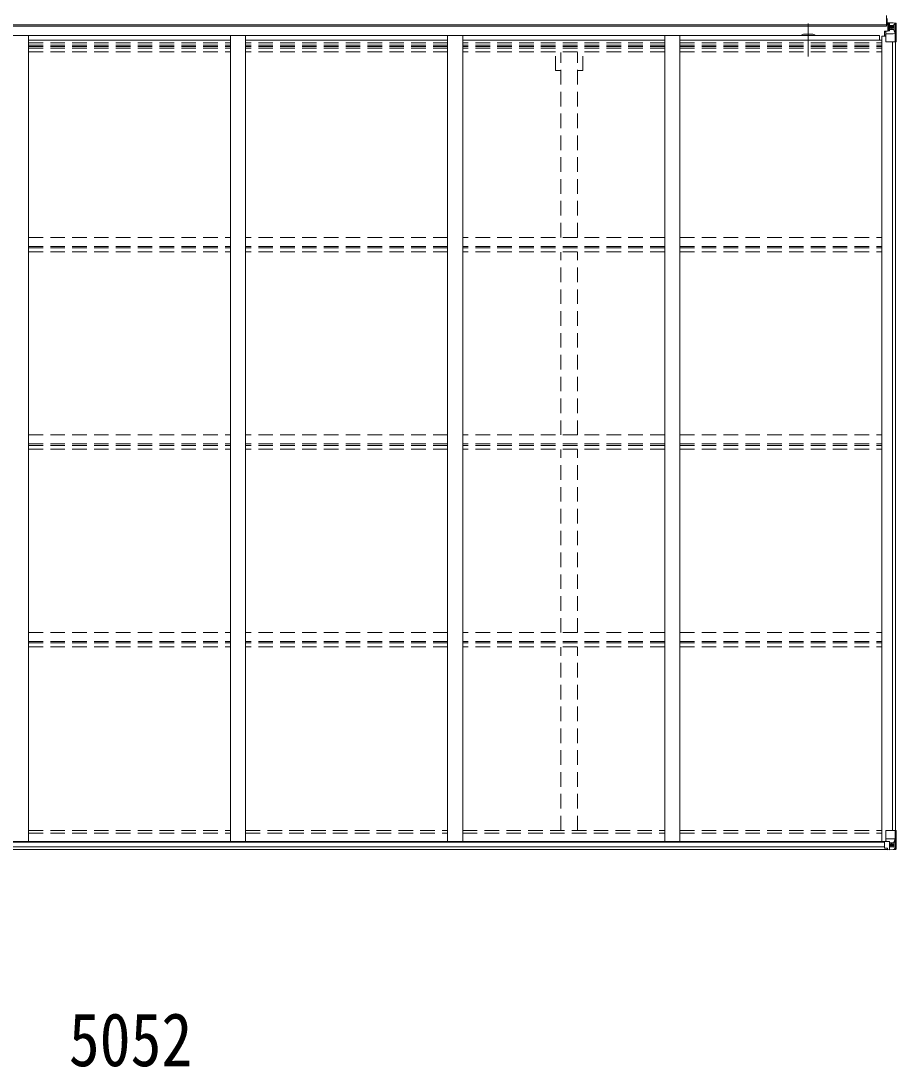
# Model space of a CAD drawing. Units: millimetres at full size, sheet at 1:40; details may follow other scales. Extents: x -11243 to 11243, y -7760 to 7760.
# Drawn here: x 4129 to 7015, y 148 to 3598 of the extents above; entities that cross this region are included whole.
import ezdxf
from ezdxf.enums import TextEntityAlignment as Align

# ---------------------------------------------------------------- set-up
doc = ezdxf.new("R2010")
doc.units = ezdxf.units.MM
doc.header["$LTSCALE"] = 40
doc.linetypes.add('CHAIN1', pattern=[8, 5, -1, 1, -1])
doc.linetypes.add('DASHED1', pattern=[1.8, 1.2, -0.6])
for name, color, linetype, lineweight in [('0-1_本体', 5, 'CHAIN1', 9), ('0-3_ELV2', 4, 'Continuous', 9), ('0-4_TABLE1', 6, 'Continuous', 9), ('0-6_OTH_LINE', 6, 'Continuous', 9)]:
    doc.layers.add(name, color=color, linetype=linetype, lineweight=lineweight)
doc.styles.add('ＭＳ ゴシック', font='')
doc.styles.get('ＭＳ ゴシック').set_extended_font_data('MS Gothic')

msp = doc.modelspace()

# ---------------------------------------------------------------- linework, layer by layer
at = {"layer": '0-1_本体'}
msp.add_line((6725.01, 3590.19), (6725.01, 3481.42), dxfattribs=at)
at = {"layer": '0-3_ELV2'}
for p, q in [((6983.02, 3580.98), (6983.02, 3615.98)), ((6983.02, 3588.34), (6991.02, 3588.34)), ((6985.52, 3590.48), (6991.02, 3590.48)), ((6983.02, 3585.73), (1990.02, 3585.73)), ((6983.02, 3580.98), (1990.02, 3580.98)), ((6712.51, 3554.87), (6737.51, 3554.87)), ((2013.02, 3550.2), (6960.02, 3550.2)), ((4153.52, 3550.18), (4153.52, 892.06)), ((4153.52, 3534.68), (4819.52, 3534.68)), ((4819.52, 3550.18), (4819.52, 892.06)), ((4869.52, 3550.18), (4869.52, 892.06)), ((5535.52, 3534.68), (4869.52, 3534.68)), ((5535.52, 3550.18), (5535.52, 892.06)), ((5585.52, 3550.18), (5585.52, 892.06)), ((6251.52, 3534.68), (5585.52, 3534.68)), ((6251.52, 3550.18), (6251.52, 892.06)), ((6301.52, 3550.18), (6301.52, 892.06)), ((6301.52, 3534.68), (6967.52, 3534.68)), ((6960.02, 3534.68), (6960.02, 3550.2)), ((6967.52, 3548.37), (6967.52, 892.06)), ((6967.52, 3548.37), (6980.52, 3548.37)), ((7002.82, 3529.72), (7002.82, 928.07)), ((7012.52, 3529.72), (7012.52, 928.07)), ((1985.25, 892.06), (6987.78, 892.06)), ((1987.02, 866.28), (6986.02, 866.28)), ((1997.02, 889.79), (6976.02, 889.79)), ((1997.02, 874.18), (6976.02, 874.18))]:
    msp.add_line(p, q, dxfattribs=at)
at = {"layer": '0-3_ELV2', "linetype": 'DASHED1'}
for p, q in [((4153.52, 3526.29), (4819.52, 3526.29)), ((5535.52, 3526.29), (4869.52, 3526.29)), ((6251.52, 3526.29), (5585.52, 3526.29)), ((6301.52, 3526.29), (6967.52, 3526.29)), ((4153.52, 3518.09), (4819.52, 3518.09)), ((4153.52, 3514.16), (4819.52, 3514.16)), ((4153.52, 3509.08), (4819.52, 3509.08)), ((4153.52, 3496.08), (4819.52, 3496.08)), ((5535.52, 3518.09), (4869.52, 3518.09)), ((5535.52, 3514.16), (4869.52, 3514.16)), ((5535.52, 3509.08), (4869.52, 3509.08)), ((5535.52, 3496.08), (4869.52, 3496.08)), ((6251.52, 3518.09), (5585.52, 3518.09)), ((6251.52, 3514.16), (5585.52, 3514.16)), ((6251.52, 3509.08), (5585.52, 3509.08)), ((6251.52, 3496.08), (5585.52, 3496.08)), ((5891.32, 3434.48), (5891.32, 3494.89)), ((5909.02, 2884.63), (5909.02, 3494.89)), ((5964.02, 2884.63), (5964.02, 3494.89)), ((5981.72, 3434.48), (5981.72, 3494.89)), ((6301.52, 3518.09), (6967.52, 3518.09)), ((6301.52, 3514.16), (6967.52, 3514.16)), ((6301.52, 3509.08), (6967.52, 3509.08)), ((6301.52, 3496.08), (6967.52, 3496.08)), ((5891.32, 3434.48), (5909.02, 3434.48)), ((5964.02, 3434.48), (5981.72, 3434.48)), ((4153.52, 2884.76), (4819.48, 2884.76)), ((5535.52, 2884.76), (4869.52, 2884.76)), ((6251.48, 2884.76), (5585.52, 2884.76)), ((6301.52, 2884.76), (6967.48, 2884.76)), ((4153.52, 2855.02), (4819.48, 2855.02)), ((4153.52, 2850.47), (4819.48, 2850.47)), ((4153.52, 2837.46), (4819.48, 2837.46)), ((5535.52, 2855.02), (4869.52, 2855.02)), ((5535.52, 2850.47), (4869.52, 2850.47)), ((5535.52, 2837.46), (4869.52, 2837.46)), ((6251.48, 2855.02), (5585.52, 2855.02)), ((6251.48, 2850.47), (5585.52, 2850.47)), ((6251.48, 2837.46), (5585.52, 2837.46)), ((5909.02, 2232.97), (5909.02, 2836.27)), ((5964.02, 2232.97), (5964.02, 2836.27)), ((6301.52, 2855.02), (6967.48, 2855.02)), ((6301.52, 2850.47), (6967.48, 2850.47)), ((6301.52, 2837.46), (6967.48, 2837.46)), ((4153.52, 2233.09), (4819.48, 2233.09)), ((5535.52, 2233.09), (4869.52, 2233.09)), ((6251.48, 2233.09), (5585.52, 2233.09)), ((6301.52, 2233.09), (6967.48, 2233.09)), ((4153.52, 2203.36), (4819.48, 2203.36)), ((4153.52, 2198.81), (4819.48, 2198.81)), ((4153.52, 2185.8), (4819.48, 2185.8)), ((5535.52, 2203.36), (4869.52, 2203.36)), ((5535.52, 2198.81), (4869.52, 2198.81)), ((5535.52, 2185.8), (4869.52, 2185.8)), ((6251.48, 2203.36), (5585.52, 2203.36)), ((6251.48, 2198.81), (5585.52, 2198.81)), ((6251.48, 2185.8), (5585.52, 2185.8)), ((5909.02, 1581.31), (5909.02, 2184.6)), ((5964.02, 1581.31), (5964.02, 2184.6)), ((6301.52, 2203.36), (6967.48, 2203.36)), ((6301.52, 2198.81), (6967.48, 2198.81)), ((6301.52, 2185.8), (6967.48, 2185.8)), ((4153.52, 1581.43), (4819.48, 1581.43)), ((5535.52, 1581.43), (4869.52, 1581.43)), ((6251.48, 1581.43), (5585.52, 1581.43)), ((6301.52, 1581.43), (6967.48, 1581.43)), ((4153.52, 1551.7), (4819.48, 1551.7)), ((4153.52, 1547.15), (4819.48, 1547.15)), ((4153.52, 1534.14), (4819.48, 1534.14)), ((5535.52, 1551.7), (4869.52, 1551.7)), ((5535.52, 1547.15), (4869.52, 1547.15)), ((5535.52, 1534.14), (4869.52, 1534.14)), ((6251.48, 1551.7), (5585.52, 1551.7)), ((6251.48, 1547.15), (5585.52, 1547.15)), ((6251.48, 1534.14), (5585.52, 1534.14)), ((5909.02, 929.03), (5909.02, 1532.94)), ((5964.02, 929.03), (5964.02, 1532.94)), ((6301.52, 1551.7), (6967.48, 1551.7)), ((6301.52, 1547.15), (6967.48, 1547.15)), ((6301.52, 1534.14), (6967.48, 1534.14)), ((4153.52, 928.22), (4819.52, 928.22)), ((4153.52, 919.88), (4819.52, 919.88)), ((4869.52, 928.22), (5535.52, 928.22)), ((4869.52, 919.88), (5535.52, 919.88)), ((5585.52, 928.22), (6251.52, 928.22)), ((5585.52, 919.88), (6251.52, 919.88)), ((6301.52, 928.22), (6967.52, 928.22)), ((6301.52, 919.88), (6967.52, 919.88))]:
    msp.add_line(p, q, dxfattribs=at)
at = {"layer": '0-3_ELV2'}
for centre, start, end in [((6712.51, 3542.37), 90, 141.18803), ((6737.51, 3542.37), 38.81197, 90)]:
    msp.add_arc(centre, 12.5, start, end, dxfattribs=at)
at = {"layer": '0-4_TABLE1'}
for p, q in [((6983.02, 3589.98), (6983.02, 3606.98)), ((6985.52, 3591.23), (6983.02, 3591.23)), ((6985.52, 3591.01), (6983.02, 3591.01)), ((6985.52, 3589.98), (6983.02, 3589.98)), ((6984.02, 3589.98), (6984.02, 3606.98)), ((6985.52, 3589.98), (6985.52, 3606.98)), ((6986.02, 3590.48), (6986.02, 3593.11)), ((6986.02, 3593.11), (7013.58, 3591.43)), ((6992.52, 3591.83), (6986.02, 3592.23)), ((6986.02, 3591.3), (6991.02, 3591.22)), ((6992.52, 3566.62), (6992.52, 3592.72)), ((6992.52, 3592.6), (7004.52, 3591.82)), ((7004.61, 3591.81), (7012.53, 3591.34)), ((7007.7, 3586.93), (7010.44, 3590.59)), ((7011.67, 3590.37), (7011.67, 3590.3)), ((7011.67, 3529.72), (7011.67, 3590.3)), ((7013.58, 3591.38), (7013.58, 3591.42)), ((7014.52, 3590.43), (7014.52, 3529.72)), ((6981.06, 3564.63), (6976.02, 3564.58)), ((6976.02, 3548.37), (6976.02, 3564.58)), ((6976.02, 3562.86), (6980.52, 3562.84)), ((6977.02, 3564.59), (6977.02, 3562.86)), ((6980.52, 3530.72), (6980.52, 3563.81)), ((7004.52, 3556.38), (6980.52, 3556.38)), ((6991.69, 3566.36), (6981.34, 3564.71)), ((6981.34, 3564.07), (6991.69, 3565.73)), ((6981.34, 3564.71), (6981.34, 3564.07)), ((6983.02, 3587.68), (6990.52, 3587.68)), ((6983.02, 3587.65), (6990.52, 3587.65)), ((6983.02, 3586.65), (6991.02, 3586.65)), ((6990.52, 3585.72), (6983.02, 3585.79)), ((6983.02, 3585.62), (6990.52, 3585.56)), ((6987.02, 3565.61), (6987.02, 3585.58)), ((6990.91, 3585.35), (6987.02, 3585.35)), ((6987.02, 3581.72), (6991.02, 3581.72)), ((6987.02, 3573.51), (6991.02, 3573.51)), ((6990.52, 3587.68), (6990.52, 3585.72)), ((6990.52, 3585.56), (6990.52, 3585.72)), ((6991.02, 3587.01), (6992.52, 3587.01)), ((6991.02, 3583.47), (7004.52, 3583.47)), ((6991.02, 3569.92), (7004.52, 3569.92)), ((6991.69, 3565.73), (6991.69, 3566.36)), ((6999.04, 3576.28), (6999.04, 3575.32)), ((7006.85, 3583.42), (7004.52, 3583.48)), ((7004.52, 3569.91), (7006.85, 3569.95)), ((7004.52, 3569.91), (7004.52, 3569.92)), ((7011.13, 3556.6), (7004.52, 3556.38)), ((7006.85, 3569.95), (7006.85, 3583.42)), ((7011.13, 3556.6), (7006.98, 3568.68)), ((6976.02, 3552.72), (6980.52, 3552.72)), ((7014.52, 3529.72), (6981.52, 3529.72)), ((6980.52, 927.07), (6980.52, 893.98)), ((7004.52, 901.41), (6980.52, 901.41)), ((7014.52, 928.07), (6981.52, 928.07)), ((7011.13, 901.19), (7004.52, 901.41)), ((7011.13, 901.19), (7006.98, 889.11)), ((7011.67, 928.07), (7011.67, 867.49)), ((7014.52, 867.37), (7014.52, 928.07)), ((6976.02, 890.92), (6976.02, 870.76)), ((6986.02, 891.86), (6977.02, 891.83)), ((6977.02, 870.05), (6986.02, 869.99)), ((6981.34, 893.72), (6991.69, 892.06)), ((6981.34, 893.08), (6981.34, 893.72)), ((6988.99, 891.86), (6981.34, 893.08)), ((6992.52, 891.86), (6986.02, 891.86)), ((6986.02, 864.68), (6986.02, 870.62)), ((6991.69, 892.06), (6991.69, 891.86)), ((6992.52, 891.86), (6992.52, 865.07)), ((6992.52, 887.87), (7004.52, 887.87)), ((7004.52, 874.32), (6992.52, 874.32)), ((6992.52, 865.19), (7004.52, 865.97)), ((7000, 881.51), (7000, 882.47)), ((7004.52, 887.88), (7004.52, 887.87)), ((7004.52, 887.88), (7006.85, 887.84)), ((7006.85, 874.37), (7004.52, 874.31)), ((7004.61, 865.98), (7012.53, 866.45)), ((7006.85, 887.84), (7006.85, 874.37)), ((7007.7, 870.87), (7010.44, 867.2)), ((7011.67, 867.42), (7011.67, 867.49)), ((7013.58, 866.41), (7013.58, 866.36))]:
    msp.add_line(p, q, dxfattribs=at)
for points in [[(6986.02, 3591.71), (6991.02, 3591.71), (6991.02, 3566.25)], [(6998.08, 3578.2), (6997.12, 3578.2), (6997.12, 3577.24), (6998.08, 3577.24)], [(7000, 3579.16), (7000, 3580.12), (6999.04, 3580.12), (6999.04, 3579.16)], [(6999.04, 3575.32), (7000, 3575.32), (7000, 3576.28)], [(7000.96, 3577.24), (7001.92, 3577.24), (7001.92, 3578.2), (7000.96, 3578.2)], [(6976.02, 870.76), (6976.03, 870.66), (6986.02, 870.62)], [(7013.58, 866.36), (7004.52, 865.81), (6986.02, 864.68)], [(6998.08, 880.55), (6997.12, 880.55), (6997.12, 879.59), (6998.08, 879.59)], [(7000, 882.47), (6999.04, 882.47), (6999.04, 881.51)], [(6999.04, 878.63), (6999.04, 877.67), (7000, 877.67), (7000, 878.63)], [(7000.96, 879.59), (7001.92, 879.59), (7001.92, 880.55), (7000.96, 880.55)]]:
    msp.add_lwpolyline(points, dxfattribs=at)
for centre in [(6999.52, 3577.72), (6999.52, 880.07)]:
    msp.add_circle(centre, 5.3, dxfattribs=at)
for centre, radius, start, end in [((6990.52, 3588.18), 0.5, 270.00309, 0.00198), ((6990.52, 3588.15), 0.5, 269.99891, 359.99891), ((7010.39, 3590.42), 1.28, 357.54105, 48.82169), ((7012.36, 3604.03), 12.7, 264.89689, 270.75534), ((7013.52, 3590.43), 1, 359.99921, 86.49983), ((7013.52, 3590.42), 0.999, 0.04917, 86.5576), ((7013.52, 3590.39), 0.999, 0.04917, 86.5576), ((6981.45, 3563.78), 0.937, 96.73234, 177.67791), ((6981.45, 3563.14), 0.937, 96.73234, 177.67791), ((6990.52, 3585.22), 0.5, 359.95536, 89.47105), ((6990.5, 3585.04), 0.513, 358.95293, 88.11972), ((6991.58, 3567.29), 0.937, 276.73234, 357.67791), ((6991.58, 3566.66), 0.937, 276.73234, 357.67791), ((6998.08, 3579.16), 0.96, 270, 0), ((6998.08, 3576.28), 0.96, 0, 90), ((7000.96, 3579.16), 0.96, 180, 270), ((7000.96, 3576.28), 0.96, 90, 180), ((6981.52, 3530.72), 1, 180, 270), ((6981.52, 927.07), 1, 90, 180), ((6981.45, 894.65), 0.937, 182.32209, 263.26766), ((6981.45, 894.01), 0.937, 182.32209, 263.26766), ((6991.58, 891.13), 0.937, 50.93398, 83.26766), ((6998.08, 881.51), 0.96, 270, 0), ((6998.08, 878.63), 0.96, 0, 90), ((7000.96, 881.51), 0.96, 180, 270), ((7000.96, 878.63), 0.96, 90, 180), ((7010.39, 867.37), 1.28, 311.17831, 2.45895), ((7012.36, 853.76), 12.7, 89.24466, 95.10311), ((7013.52, 867.4), 0.999, 273.4424, 359.95083), ((7013.52, 867.37), 0.999, 273.4424, 359.95083), ((7013.52, 867.36), 1, 273.50017, 0.00079)]:
    msp.add_arc(centre, radius, start, end, dxfattribs=at)
for centre, major_axis, ratio, start_param, end_param in [((7011.39, 3588.41), (0.02, 3), 0.466854, 0.125683, 0.7596956), ((7011.58, 3591.51), (-2, 0.12), 0.060933, 2.0712557, 3.1453404), ((6812.58, 3603.74), (-201, 12.36), 0.060933, 3.1453404, 3.145839), ((7086.27, 3583.47), (-81.75, 0), 0.061163, 6.2824128, 6.2831853), ((7009.72, 3583.34), (-0.03, 5), 0.573921, 0.7672717, 1.551125), ((7008.25, 3569.97), (0, 3), 0.468246, 1.5772882, 2.0127935), ((7010.41, 3558.94), (-0.85, 2.32), 0.403757, 3.0087805, 3.9744392), ((7010.41, 898.85), (-0.85, -2.32), 0.403757, 3.0087805, 3.9744392), ((6977.02, 890.92), (-1, -0.021), 0.906239, 0.0187047, 1.589501), ((6977.02, 870.76), (-1, 0.012), 0.707053, 4.7036637, 6.124411), ((7086.26, 874.32), (-81.75, 0), 0.061163, 6.2824128, 6.2831853), ((7008.25, 887.82), (0, -3), 0.468246, 1.5772882, 2.0127935), ((7011.39, 869.38), (0.02, -3), 0.466854, 0.125683, 0.7596956), ((7009.72, 874.45), (-0.03, -5), 0.573921, 0.7672717, 1.551125), ((7011.58, 866.28), (-2, -0.12), 0.060933, 2.0712557, 3.1453404), ((6812.58, 854.05), (-201, -12.36), 0.060933, 3.1453404, 3.145839)]:
    msp.add_ellipse(centre, major_axis=major_axis, ratio=ratio, start_param=start_param, end_param=end_param, dxfattribs=at)

# ---------------------------------------------------------------- texts
at = {"layer": '0-6_OTH_LINE', "color": 7, "style": 'ＭＳ ゴシック', "width": 0.85}
msp.add_text('5052', height=176, dxfattribs=at).set_placement((4286.52, 98.44), align=Align.BOTTOM_LEFT)

doc.saveas('drawing.dxf')
